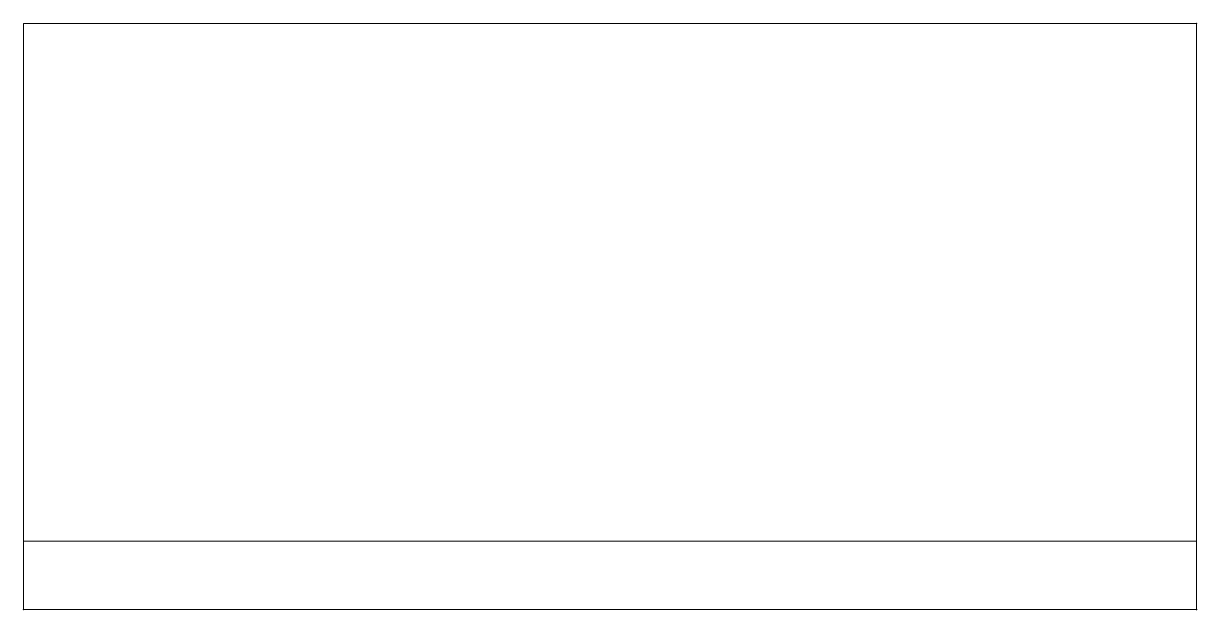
# Model space of a CAD drawing. Header units: millimetres. Extents: x 0 to 1200, y -600 to 0.
import ezdxf

# ---------------------------------------------------------------- set-up
doc = ezdxf.new("R2010")
doc.units = ezdxf.units.MM
doc.header["$MEASUREMENT"] = 0

# ---------------------------------------------------------------- blocks, each defined once
blk = doc.blocks.new('BÄNKHÖRNSKÅP_UTAN_FRONT_1200x600L1_M_G')
at = {"color": 8, "lineweight": 13}
for p in [(1200, 0), (0, -600)]:
    blk.add_point(p, dxfattribs=at)
for points in [[(1200, 0, 150), (0, 0, 150), (0, 0, 900), (1200, 0, 900)], [(0, 0, 900), (0, 0, 150), (0, -600, 150), (0, -600, 900)], [(0, 0, 150), (0, 0), (0, -530), (0, -530, 150)], [(1200, 0), (0, 0), (0, 0, 150), (1200, 0, 150)], [(1200, -530), (0, -530), (0, 0), (1200, 0)], [(1200, -600, 150), (0, -600, 150), (0, 0, 150), (1200, 0, 150)], [(0, -600, 900), (1200, -600, 900), (1200, 0, 900), (0, 0, 900)], [(1200, -600, 150), (1200, 0, 150), (1200, 0, 900), (1200, -600, 900)], [(1200, -530), (1200, 0), (1200, 0, 150), (1200, -530, 150)], [(0, -530), (1200, -530), (1200, -530, 150), (0, -530, 150)], [(0, -600, 900), (0, -600, 150), (600, -600, 150), (600, -600, 900)], [(600, -600, 900), (600, -600, 150), (1200, -600, 150), (1200, -600, 900)]]:
    blk.add_3dface(points, dxfattribs=at)

msp = doc.modelspace()

# ---------------------------------------------------------------- linework, layer by layer
at = {"color": 254}
msp.add_point((1200, -600), dxfattribs=at)

# ---------------------------------------------------------------- block references
msp.add_blockref('BÄNKHÖRNSKÅP_UTAN_FRONT_1200x600L1_M_G', (0, 0))

doc.saveas('drawing.dxf')
